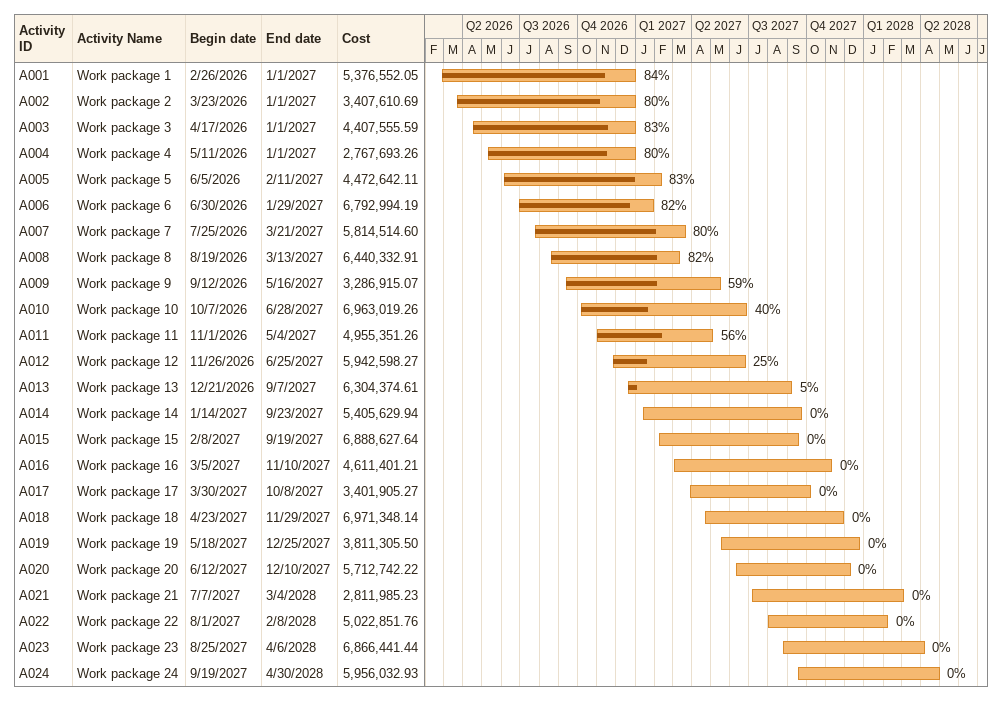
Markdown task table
| ID | Task | Start | Finish | % complete | Cost |
|---|---|---|---|---|---|
| A001 | Work package 1 | 2026-02-26 | 2027-01-01 | 84 | 5376552.05 |
| A002 | Work package 2 | 2026-03-23 | 2027-01-01 | 80 | 3407610.69 |
| A003 | Work package 3 | 2026-04-17 | 2027-01-01 | 83 | 4407555.59 |
| A004 | Work package 4 | 2026-05-11 | 2027-01-01 | 80 | 2767693.26 |
| A005 | Work package 5 | 2026-06-05 | 2027-02-11 | 83 | 4472642.11 |
| A006 | Work package 6 | 2026-06-30 | 2027-01-29 | 82 | 6792994.19 |
| A007 | Work package 7 | 2026-07-25 | 2027-03-21 | 80 | 5814514.60 |
| A008 | Work package 8 | 2026-08-19 | 2027-03-13 | 82 | 6440332.91 |
| A009 | Work package 9 | 2026-09-12 | 2027-05-16 | 59 | 3286915.07 |
| A010 | Work package 10 | 2026-10-07 | 2027-06-28 | 40 | 6963019.26 |
| A011 | Work package 11 | 2026-11-01 | 2027-05-04 | 56 | 4955351.26 |
| A012 | Work package 12 | 2026-11-26 | 2027-06-25 | 25 | 5942598.27 |
| A013 | Work package 13 | 2026-12-21 | 2027-09-07 | 5 | 6304374.61 |
| A014 | Work package 14 | 2027-01-14 | 2027-09-23 | 0 | 5405629.94 |
| A015 | Work package 15 | 2027-02-08 | 2027-09-19 | 0 | 6888627.64 |
| A016 | Work package 16 | 2027-03-05 | 2027-11-10 | 0 | 4611401.21 |
| A017 | Work package 17 | 2027-03-30 | 2027-10-08 | 0 | 3401905.27 |
| A018 | Work package 18 | 2027-04-23 | 2027-11-29 | 0 | 6971348.14 |
| A019 | Work package 19 | 2027-05-18 | 2027-12-25 | 0 | 3811305.50 |
| A020 | Work package 20 | 2027-06-12 | 2027-12-10 | 0 | 5712742.22 |
| A021 | Work package 21 | 2027-07-07 | 2028-03-04 | 0 | 2811985.23 |
| A022 | Work package 22 | 2027-08-01 | 2028-02-08 | 0 | 5022851.76 |
| A023 | Work package 23 | 2027-08-25 | 2028-04-06 | 0 | 6866441.44 |
| A024 | Work package 24 | 2027-09-19 | 2028-04-30 | 0 | 5956032.93 |
